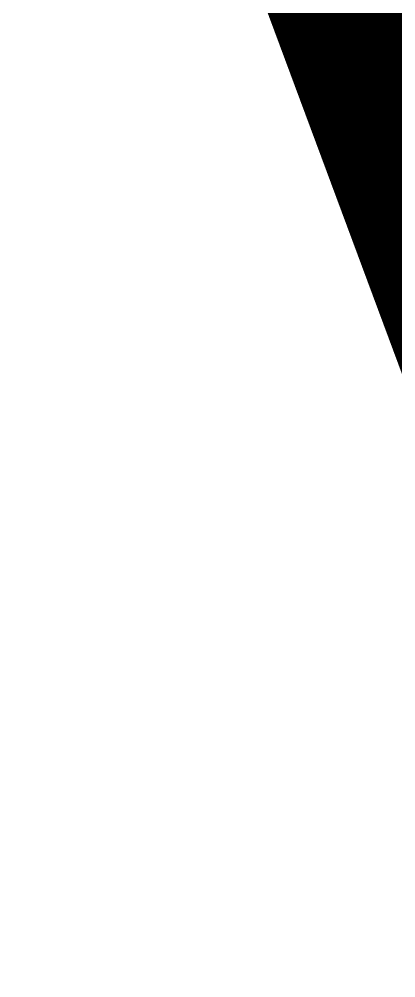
# Model space of a CAD drawing. Extents: x 12199666 to 24617114, y 1197707 to 2548648.
# Drawn here: x 12294361.7 to 12294518.2, y 1249776.8 to 1250175.1 of the extents above; entities that cross this region are included whole.
import ezdxf

# ---------------------------------------------------------------- set-up
doc = ezdxf.new("R2010")
doc.units = 0
doc.header["$LTSCALE"] = 10
doc.header["$MEASUREMENT"] = 0
doc.linetypes.add('TX-PLAN-T1-F11$0$DASHED', pattern=[0.75, 0.5, -0.25])
doc.layers.add('TX-PLAN-T1-F11$0$_EDO-ALUMINIUM-SECTION', color=90, linetype='Continuous', lineweight=30)
doc.layers.add('TX-PLAN-T1-F11$0$幕墙线', color=114, linetype='Continuous', lineweight=30)
doc.layers.add('TX-PLAN-T1-F11$0$bangong', color=5, linetype='Continuous', true_color=0x0000ff)
for name, color, linetype in [('TX-PLAN-T1-F11$0$F-Alum', 4, 'Continuous'), ('TX-PLAN-T1-F11$0$F-dashed line', 8, 'TX-PLAN-T1-F11$0$DASHED'), ('TX-PLAN-T1-F11$0$F_MISC', 8, 'Continuous'), ('TX-PLAN-T1-F11$0$INSUL', 173, 'Continuous')]:
    doc.layers.add(name, color=color, linetype=linetype)

# ---------------------------------------------------------------- blocks, each defined once
blk = doc.blocks.new('*U195')
at = {"layer": 'TX-PLAN-T1-F11$0$INSUL', "lineweight": 0}
h = blk.add_hatch(dxfattribs=at)
h.set_pattern_fill('岩棉', color=256, scale=60, style=0, pattern_type=2)
h.set_pattern_definition([(171.7889, (31.98, 119.4286), (-403.9210345, 60.0000015), [2.0005, -418.1072]), (146.90866, (33.7337, 118.2857), (-95.0402426, 60.000001), [2.0932, -437.4871]), (132.32733, (35.0349, 116.8571), (-106.920274, 119.9999995), [1.9323, -403.8515]), (114.797, (35.827, 115.143), (-23.76006, 60), [1.8884, -196.3933]), (91.62022, (35.8834, 113.1429), (-11.88003, 360), [2.0008, -418.1672]), (82.824825, (30.05657, 66.85714), (83.160209665, 659.99999822), [46.65104, -9750.0678]), (97.175175, (41.82346, 66.85714), (-83.16021149, 659.999997991), [46.65104, -9750.0678]), (88.37978, (35.9966, 113.1429), (11.880026, 360), [2.0008, -418.1672]), (65.203, (36.053, 115.143), (23.76006, 60), [1.8884, -196.3933]), (47.67267, (36.8452, 116.8571), (106.920274, 120), [1.9323, -403.8515]), (33.09134, (38.1463, 118.2857), (95.040242, 60.000002), [2.0932, -437.4871]), (8.2111, (39.9, 119.4286), (403.921035, 60), [2.0005, -418.1072]), (87.1662, (30, 65.7143), (11.880025, 180), [1.1443, -239.1496]), (103.9014, (30.283, 64.5714), (-47.520122, 180), [1.1773, -246.0642]), (111.6036, (30.735, 63.429), (-11.88003, 60), [1.2292, -63.304]), (122.76135, (31.4709, 62.2857), (-35.640092, 60), [1.359, -284.0386]), (138.29055, (32.4326, 61.4286), (-71.280182, 60.000001), [1.2883, -269.2446]), (152.0035, (33.5074, 60.8571), (-106.920275, 60), [1.2173, -254.4187]), (166.4772, (34.6954, 60.5714), (-237.600608, 60.000002), [1.2219, -255.3723]), (167.07075, (35.94, 60.2857), (-249.48064, 60), [1.277, -266.8823]), (12.92924, (35.94, 60.2857), (249.48064, 60), [1.277, -266.8823]), (13.5228, (37.1846, 60.5714), (237.600609, 60), [1.2219, -255.3723]), (27.9965, (38.3726, 60.8571), (118.800303, 60.000002), [1.2173, -254.4187]), (41.70945, (39.4475, 61.4286), (71.280181, 60.000002), [1.2883, -269.2446]), (57.23865, (40.4092, 62.2857), (118.800303, 180.000001), [1.359, -284.0386]), (68.3964, (41.145, 63.429), (11.88003, 60), [1.2292, -63.304]), (76.0986, (41.5972, 64.5714), (11.88003, 60), [1.1773, -246.0642]), (92.8338, (41.88, 65.7143), (-11.88003, 180), [1.1443, -239.1496])])
h.paths.add_polyline_path([(0, 0), (429.97, 0), (429.97, 60), (0, 60)])
at = {"layer": 'TX-PLAN-T1-F11$0$INSUL'}
blk.add_lwpolyline([(0, 0), (429.97, 0), (429.97, 60), (0, 60)], close=True, dxfattribs=at)
blk = doc.blocks.new('TX-PLAN-T1-F11$0$A$C31F16DB5')
at = {"layer": 'TX-PLAN-T1-F11$0$F_MISC', "ltscale": 18000, "extrusion": (6.80052e-07, -9.06782e-07, -1), "xscale": -1, "rotation": 239.9840001645362}
blk.add_blockref('*U195', (-58.1, -36.14, 0), dxfattribs=at)
blk = doc.blocks.new('TX-PLAN-T1-F11$0$TY001')
at = {"layer": 'TX-PLAN-T1-F11$0$F-Alum', "flags": 128}
for points in [[(53.01, -31.8), (390.07, -615.22)], [(27.04, -46.81), (364.1, -630.23)]]:
    blk.add_lwpolyline(points, dxfattribs=at)
at = {"layer": 'TX-PLAN-T1-F11$0$F-dashed line', "flags": 128}
for points in [[(50.28, -33.38), (387.33, -616.8)], [(29.58, -45.34), (366.63, -628.76)]]:
    blk.add_lwpolyline(points, dxfattribs=at)
blk.add_blockref('TX-PLAN-T1-F11$0$A$C31F16DB5', (310.41, -247.89))
blk = doc.blocks.new('TX-PLAN-T1-F11$0$A$C21521A5F')
at = {"rotation": 90}
blk.add_blockref('TX-PLAN-T1-F11$0$TY001', (388.72, -2739.78, 0), dxfattribs=at)
blk = doc.blocks.new('TX-PLAN-T1-F11$0$标准层幕墙0118')
at = {"color": 3, "rotation": 270}
blk.add_blockref('TX-PLAN-T1-F11$0$A$C21521A5F', (4239.78, -661.28, 0), dxfattribs=at)
blk = doc.blocks.new('TX-PLAN-T1-F11')
at = {"layer": 'TX-PLAN-T1-F11$0$bangong', "const_width": 100}
blk.add_lwpolyline([(12297273.28, 1250040.05), (12296160.23, 1249635.86), (12296112.71, 1249618.15), (12295856.3, 1250307.42), (12295851.65, 1250311.02), (12295794.18, 1250289.6), (12294681.14, 1249885.4), (12294633.61, 1249867.69), (12294377.21, 1250556.96), (12294372.55, 1250560.56), (12294315.08, 1250539.14), (12293202.04, 1250134.95), (12293154.51, 1250117.23), (12292896.37, 1250811.17), (12292836.97, 1250784.75), (12291908.28, 1250382.53)], dxfattribs=at)
at = {"layer": 'TX-PLAN-T1-F11$0$幕墙线'}
blk.add_lwpolyline([(12304713.55, 1248758.73), (12303496.49, 1248305.15), (12303234.45, 1249008.27), (12302017.4, 1248554.69), (12301755.35, 1249257.81), (12300538.3, 1248804.24), (12300276.26, 1249507.36), (12299059.2, 1249053.78), (12298797.16, 1249756.9), (12297580.1, 1249303.32), (12297318.06, 1250006.44), (12296101.01, 1249552.86), (12295838.96, 1250255.99), (12294621.91, 1249802.41), (12294359.87, 1250505.53), (12293142.81, 1250051.95), (12292880.77, 1250755.07), (12291855.06, 1250298.75)], dxfattribs=at)
at = {"layer": 'TX-PLAN-T1-F11$0$_EDO-ALUMINIUM-SECTION', "rotation": 350.4236156863823}
blk.add_blockref('TX-PLAN-T1-F11$0$标准层幕墙0118', (12293055.45, 1251790.44), dxfattribs=at)

msp = doc.modelspace()

# ---------------------------------------------------------------- block references
msp.add_blockref('TX-PLAN-T1-F11', (0, 0))

doc.saveas('drawing.dxf')
